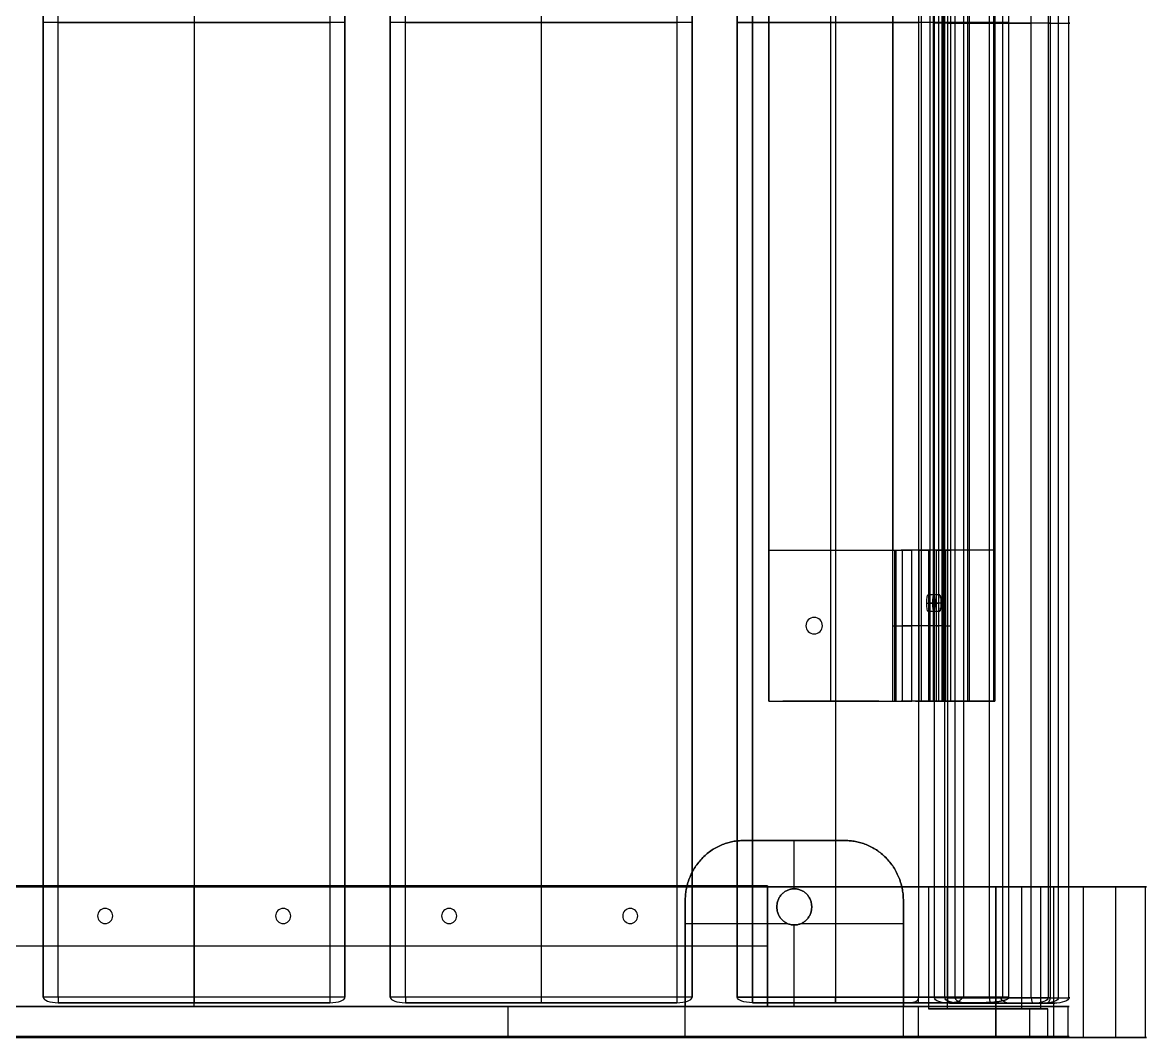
# Model space of a CAD drawing. Header units: millimetres. Extents: x -2814 to 2001, y -6772 to 1959.
# Drawn here: x -2500.1 to -2127.6, y -6771.9 to -6435.4 of the extents above; entities that cross this region are included whole.
import ezdxf

# ---------------------------------------------------------------- set-up
doc = ezdxf.new("R2010")
doc.units = ezdxf.units.MM
doc.header["$MEASUREMENT"] = 0
doc.layers.add('Domyślny', color=7, linetype='Continuous', true_color=0x000000)
doc.layers.add('Warstwa 01', color=7, linetype='Continuous', true_color=0xffffff)

# ---------------------------------------------------------------- blocks, each defined once
blk = doc.blocks.new('deska 2 siedziska awki Soft 02.412 SC')
at = {"layer": 'Domyślny'}
for p, q in [((5, 0), (1795, 0)), ((900, 0, 14), (900, 0, -14)), ((0, -73.03), (0, -5)), ((900, -5, -19), (900, -60, -19)), ((900, -60, 19), (900, -5, 19)), ((1800, -73.03), (1800, -5)), ((5, -32.5, -19), (1795, -32.5, -19)), ((5, -32.5, 19), (1795, -32.5, 19)), ((0, -43.46, 14), (0, -43.46, -14)), ((1800, -43.46, 14), (1800, -43.46, -14)), ((0, -58.03, 14), (0, -81.92, -8.3)), ((1800, -58.03, 14), (1800, -81.92, -8.3)), ((5, -60, -19), (1795, -60, -19)), ((5, -60, 19), (5, -90, -9)), ((900, -90, -9), (900, -60, 19)), ((5, -75, 5), (1795, -75, 5))]:
    blk.add_line(p, q, dxfattribs=at)
for centre, start, end in [((5, -5, -14), 90, 180), ((5, -5, 14), 90, 180), ((5, -5), 90, 180), ((1795, -5, 14), 360, 90), ((1795, -5), 0, 90), ((1795, -5, -14), 360, 90)]:
    blk.add_arc(centre, 5, start, end, dxfattribs=at)
at = {"layer": 'Domyślny', "extrusion": (1, 3.90799e-15, 5.32907e-15)}
blk.add_arc((-5, 14, 5), 5, 0, 90, dxfattribs=at)
at = {"layer": 'Domyślny', "extrusion": (1, 0, 0)}
for centre, radius, start, end in [((-5, -14, 900), 5, 270, 0), ((-5, 14, 900), 5, 0, 90), ((-5, 14, 1795), 5, 0, 90), ((-5, -14, 1795), 5, 270, 0), ((-60, 31, 900), 50, 233.1301, 270), ((-60, 31, 1795), 50, 233.1301, 270)]:
    blk.add_arc(centre, radius, start, end, dxfattribs=at)
at = {"layer": 'Domyślny', "extrusion": (1, 9.59233e-15, -5.32907e-15)}
blk.add_arc((-5, -14, 5), 5, 270, 0, dxfattribs=at)
at = {"layer": 'Domyślny', "extrusion": (0, 1, 0)}
for centre, start, end in [((-5, -14, -5), 270, 360), ((-5, -14, -32.5), 270, 0), ((-5, 14, -32.5), 0, 90), ((-1795, -14, -32.5), 180, 270), ((-1795, 14, -32.5), 90, 180)]:
    blk.add_arc(centre, 5, start, end, dxfattribs=at)
at = {"layer": 'Domyślny', "extrusion": (-3.55271e-16, 1, 3.80829e-30)}
blk.add_arc((-5, 14, -5), 5, 0, 90, dxfattribs=at)
at = {"layer": 'Domyślny', "extrusion": (-7.10543e-16, 1, -3.23433e-29)}
blk.add_arc((-1795, -14, -5), 5, 180, 270, dxfattribs=at)
at = {"layer": 'Domyślny', "extrusion": (-5.32907e-16, 1, -1.77636e-16)}
blk.add_arc((-1795, 14, -5), 5, 90, 180, dxfattribs=at)
at = {"layer": 'Domyślny', "extrusion": (1, -3.01703e-15, -1.45143e-14)}
blk.add_arc((-60, 31), 45, 240.847, 270, dxfattribs=at)
at = {"layer": 'Domyślny', "extrusion": (-2.84217e-15, 1, -2.84217e-15)}
blk.add_arc((-5, -14, -60), 5, 270, 0, dxfattribs=at)
at = {"layer": 'Domyślny', "extrusion": (1, 6.91713e-15, 1.03597e-14)}
blk.add_arc((-60, 31, 5), 50, 233.1301, 270, dxfattribs=at)
at = {"layer": 'Domyślny', "extrusion": (-2.84217e-15, 1, 1.42109e-15)}
blk.add_arc((-1795, -14, -60), 5, 180, 270, dxfattribs=at)
at = {"layer": 'Domyślny', "extrusion": (1, 1.15438e-13, 4.04033e-13)}
blk.add_arc((-60, 31, 1800), 45, 240.847, 270, dxfattribs=at)
at = {"layer": 'Domyślny', "extrusion": (0, 0.731055, 0.682318)}
for centre, start, end in [((-5, 49.83, -50.7), 0, 90), ((-1795, 49.83, -50.7), 90, 180)]:
    blk.add_arc(centre, 5, start, end, dxfattribs=at)
at = {"layer": 'Domyślny'}
for points in [[(5, 0, 14), (5, 0), (5, 0, -14)], [(1795, 0, 14), (900, 0, 14), (5, 0, 14)], [(5, 0, -14), (900, 0, -14), (1795, 0, -14)], [(1795, 0, -14), (1795, 0), (1795, 0, 14)], [(0, -60, -14), (0, -32.5, -14), (0, -5, -14)], [(0, -5, 14), (0, -31.51, 14), (0, -58.03, 14)], [(0, -5, -14), (0, -5), (0, -5, 14)], [(1795, -5, -19), (900, -5, -19), (5, -5, -19)], [(5, -5, -19), (5, -32.5, -19), (5, -60, -19)], [(5, -5, 19), (900, -5, 19), (1795, -5, 19)], [(5, -60, 19), (5, -32.5, 19), (5, -5, 19)], [(1795, -60, -19), (1795, -32.5, -19), (1795, -5, -19)], [(1795, -5, 19), (1795, -32.5, 19), (1795, -60, 19)], [(1800, -5, -14), (1800, -5), (1800, -5, 14)], [(1800, -5, 14), (1800, -31.51, 14), (1800, -58.03, 14)], [(1800, -60, -14), (1800, -32.5, -14), (1800, -5, -14)], [(5, -60, 19), (900, -60, 19), (1795, -60, 19)], [(5, -90, -9), (5, -75, 5), (5, -60, 19)], [(1795, -60, 19), (1795, -75, 5), (1795, -90, -9)], [(1795, -90, -9), (900, -90, -9), (5, -90, -9)]]:
    blk.add_open_spline(points, degree=2, dxfattribs=at)
for points, knots in [([(5, -60, 19), (4.73, -60, 19), (4.46, -59.99, 18.98), (4.07, -59.97, 18.92), (3.95, -59.96, 18.89), (3.71, -59.93, 18.83), (3.59, -59.92, 18.8), (3.26, -59.88, 18.69), (3.05, -59.85, 18.61), (2.68, -59.78, 18.43), (2.51, -59.74, 18.34), (2.19, -59.66, 18.14), (2.04, -59.62, 18.03), (1.77, -59.54, 17.82), (1.65, -59.49, 17.71), (1.41, -59.4, 17.49), (1.31, -59.36, 17.37), (1.11, -59.27, 17.15), (1.02, -59.22, 17.03), (0.77, -59.08, 16.68), (0.63, -58.99, 16.44), (0.39, -58.8, 15.96), (0.3, -58.71, 15.72), (0.15, -58.51, 15.23), (0.09, -58.42, 14.98), (0.02, -58.22, 14.49), (0, -58.13, 14.25), (0, -58.03, 14)], [-3.141593, -3.141593, -3.141593, -3.141593, -3.043631, -3.043631, -2.99465, -2.99465, -2.945669, -2.945669, -2.847502, -2.847502, -2.749335, -2.749335, -2.651095, -2.651095, -2.552855, -2.552855, -2.454641, -2.454641, -2.356427, -2.356427, -2.160019, -2.160019, -1.963614, -1.963614, -1.7672, -1.7672, -1.570796, -1.570796, -1.570796, -1.570796]), ([(1795, -60, 19), (1795.27, -60, 19), (1795.54, -59.99, 18.98), (1795.93, -59.97, 18.92), (1796.05, -59.96, 18.89), (1796.29, -59.93, 18.83), (1796.41, -59.92, 18.8), (1796.74, -59.88, 18.69), (1796.95, -59.85, 18.61), (1797.32, -59.78, 18.43), (1797.49, -59.74, 18.34), (1797.81, -59.66, 18.14), (1797.96, -59.62, 18.03), (1798.23, -59.54, 17.82), (1798.35, -59.49, 17.71), (1798.59, -59.4, 17.49), (1798.69, -59.36, 17.37), (1798.89, -59.27, 17.15), (1798.98, -59.22, 17.03), (1799.23, -59.08, 16.68), (1799.37, -58.99, 16.44), (1799.61, -58.8, 15.96), (1799.7, -58.71, 15.72), (1799.85, -58.51, 15.23), (1799.91, -58.42, 14.98), (1799.98, -58.22, 14.49), (1800, -58.13, 14.25), (1800, -58.03, 14)], [0, 0, 0, 0, 0.097962, 0.097962, 0.146943, 0.146943, 0.195923, 0.195923, 0.294091, 0.294091, 0.392258, 0.392258, 0.490498, 0.490498, 0.588738, 0.588738, 0.686952, 0.686952, 0.785166, 0.785166, 0.981574, 0.981574, 1.177978, 1.177978, 1.374393, 1.374393, 1.570796, 1.570796, 1.570796, 1.570796]), ([(0, -81.92, -8.3), (0, -82.26, -8.34), (0.01, -82.6, -8.38), (0.06, -83.28, -8.46), (0.1, -83.62, -8.49), (0.21, -84.31, -8.56), (0.27, -84.65, -8.6), (0.44, -85.35, -8.66), (0.54, -85.69, -8.7), (0.73, -86.21, -8.74), (0.8, -86.39, -8.75), (0.95, -86.73, -8.78), (1.03, -86.91, -8.8), (1.2, -87.26, -8.82), (1.3, -87.43, -8.84), (1.51, -87.78, -8.86), (1.63, -87.95, -8.87), (1.82, -88.21, -8.89), (1.89, -88.3, -8.9), (2.03, -88.47, -8.91), (2.11, -88.56, -8.91), (2.27, -88.73, -8.93), (2.35, -88.82, -8.93), (2.54, -88.99, -8.94), (2.64, -89.07, -8.95), (2.85, -89.24, -8.96), (2.96, -89.33, -8.96), (3.16, -89.45, -8.97), (3.22, -89.49, -8.97), (3.37, -89.57, -8.98), (3.44, -89.61, -8.98), (3.61, -89.69, -8.98), (3.7, -89.73, -8.99), (3.89, -89.81, -8.99), (3.99, -89.84, -8.99), (4.17, -89.89, -8.99), (4.23, -89.91, -9), (4.36, -89.94, -9), (4.43, -89.95, -9), (4.58, -89.97, -9), (4.66, -89.98, -9), (4.83, -90, -9), (4.91, -90, -9), (5, -90, -9)], [-0.00001449, -0.00001449, -0.00001449, -0.00001449, 0.00128883, 0.00128883, 0.00259215, 0.00259215, 0.00389548, 0.00389548, 0.00519879, 0.00519879, 0.00585046, 0.00585046, 0.00650212, 0.00650212, 0.00715381, 0.00715381, 0.0078055, 0.0078055, 0.00813133, 0.00813133, 0.00845715, 0.00845715, 0.00878298, 0.00878298, 0.00910881, 0.00910881, 0.00943446, 0.00943446, 0.00959729, 0.00959729, 0.00976011, 0.00976011, 0.00992294, 0.00992294, 0.01008576, 0.01008576, 0.01016717, 0.01016717, 0.01024859, 0.01024859, 0.01033, 0.01033, 0.01041141, 0.01041141, 0.01041141, 0.01041141]), ([(1795, -90, -9), (1795.09, -90, -9), (1795.17, -90, -9), (1795.34, -89.98, -9), (1795.42, -89.97, -9), (1795.57, -89.95, -9), (1795.64, -89.94, -9), (1795.77, -89.91, -9), (1795.83, -89.89, -8.99), (1796.01, -89.84, -8.99), (1796.11, -89.81, -8.99), (1796.3, -89.73, -8.99), (1796.39, -89.69, -8.98), (1796.56, -89.61, -8.98), (1796.63, -89.57, -8.98), (1796.78, -89.49, -8.97), (1796.84, -89.45, -8.97), (1797.04, -89.33, -8.96), (1797.15, -89.24, -8.96), (1797.36, -89.07, -8.95), (1797.46, -88.99, -8.94), (1797.65, -88.82, -8.93), (1797.73, -88.73, -8.93), (1797.89, -88.56, -8.91), (1797.97, -88.47, -8.91), (1798.11, -88.3, -8.9), (1798.18, -88.21, -8.89), (1798.37, -87.95, -8.87), (1798.49, -87.78, -8.86), (1798.7, -87.43, -8.84), (1798.8, -87.26, -8.82), (1798.97, -86.91, -8.8), (1799.05, -86.73, -8.78), (1799.2, -86.39, -8.75), (1799.27, -86.21, -8.74), (1799.46, -85.69, -8.7), (1799.56, -85.35, -8.66), (1799.73, -84.65, -8.6), (1799.79, -84.31, -8.56), (1799.9, -83.62, -8.49), (1799.94, -83.28, -8.46), (1799.99, -82.6, -8.38), (1800, -82.26, -8.34), (1800, -81.92, -8.3)], [0, 0, 0, 0, 0.00008149, 0.00008149, 0.00016298, 0.00016298, 0.00024446, 0.00024446, 0.00032595, 0.00032595, 0.00048893, 0.00048893, 0.0006519, 0.0006519, 0.00081488, 0.00081488, 0.00097785, 0.00097785, 0.0013038, 0.0013038, 0.00162994, 0.00162994, 0.00195607, 0.00195607, 0.0022822, 0.0022822, 0.00260833, 0.00260833, 0.00326062, 0.00326062, 0.00391291, 0.00391291, 0.00456518, 0.00456518, 0.00521746, 0.00521746, 0.00652198, 0.00652198, 0.00782651, 0.00782651, 0.00913105, 0.00913105, 0.01043558, 0.01043558, 0.01043558, 0.01043558])]:
    blk.add_open_spline(points, degree=3, knots=knots, dxfattribs=at)
blk = doc.blocks.new('ZD 06 SC_Bez rowka')
at = {"layer": 'Domyślny'}
for p, q in [((-45, 19), (45, 19)), ((0, 19, -895), (0, 19, 895)), ((-50, -19), (-50, 14)), ((0, -19, 900), (0, 14, 900)), ((0, -19, -900), (0, 14, -900)), ((50, -19), (50, 14)), ((-50, -2.5, 895), (-50, -2.5, -895)), ((-45, -2.5, 900), (45, -2.5, 900)), ((-45, -2.5, -900), (45, -2.5, -900)), ((50, -2.5, -895), (50, -2.5, 895)), ((50, -19), (-50, -19)), ((0, -19, -900), (0, -19, 900))]:
    blk.add_line(p, q, dxfattribs=at)
for centre, start, end in [((-45, 14, -895), 90, 180), ((-45, 14, 895), 90, 180), ((-45, 14, -895), 90, 180), ((-45, 14), 90, 180), ((45, 14, -895), 360, 90), ((45, 14, 895), 360, 90), ((45, 14, -895), 0, 90), ((45, 14), 0, 90)]:
    blk.add_arc(centre, 5, start, end, dxfattribs=at)
at = {"layer": 'Domyślny', "extrusion": (1, 1.84741e-14, 9.09495e-14)}
blk.add_arc((14, -895, -45), 5, 270, 0, dxfattribs=at)
at = {"layer": 'Domyślny', "extrusion": (1, -7.10543e-15, -1.56319e-14)}
blk.add_arc((14, 895, -45), 5, 0, 90, dxfattribs=at)
at = {"layer": 'Domyślny', "extrusion": (1, 0, 0)}
for centre, start, end in [((14, -895), 270, 0), ((14, 895), 0, 90)]:
    blk.add_arc(centre, 5, start, end, dxfattribs=at)
at = {"layer": 'Domyślny', "extrusion": (1, -7.10543e-15, 1.08002e-13)}
blk.add_arc((14, -895, 45), 5, 270, 0, dxfattribs=at)
at = {"layer": 'Domyślny', "extrusion": (1, 3.55271e-14, 1.13687e-14)}
blk.add_arc((14, 895, 45), 5, 0, 90, dxfattribs=at)
at = {"layer": 'Domyślny', "extrusion": (-1.42109e-15, 1, -2.84217e-15)}
blk.add_arc((45, -895, 14), 5, 270, 360, dxfattribs=at)
at = {"layer": 'Domyślny', "extrusion": (-8.52651e-15, 1, 1.20792e-14)}
blk.add_arc((45, 895, 14), 5, 0, 90, dxfattribs=at)
at = {"layer": 'Domyślny', "extrusion": (-4.0492e-29, 1, -1.42109e-15)}
blk.add_arc((-45, -895, 14), 5, 180, 270, dxfattribs=at)
at = {"layer": 'Domyślny', "extrusion": (5.68434e-15, 1, -1.29656e-28)}
blk.add_arc((-45, 895, 14), 5, 90, 180, dxfattribs=at)
at = {"layer": 'Domyślny', "extrusion": (0, 1, 0)}
for centre, start, end in [((45, -895, -2.5), 270, 0), ((45, 895, -2.5), 0, 90), ((-45, -895, -2.5), 180, 270), ((-45, 895, -2.5), 90, 180)]:
    blk.add_arc(centre, 5, start, end, dxfattribs=at)
at = {"layer": 'Domyślny', "extrusion": (-1.06581e-14, 1, -1.49214e-14)}
blk.add_arc((45, -895, -19), 5, 270, 0, dxfattribs=at)
at = {"layer": 'Domyślny', "extrusion": (6.39488e-15, 1, -7.10543e-16)}
blk.add_arc((45, 895, -19), 5, 0, 90, dxfattribs=at)
at = {"layer": 'Domyślny', "extrusion": (5.68434e-15, 1, -1.42109e-14)}
blk.add_arc((-45, -895, -19), 5, 180, 270, dxfattribs=at)
at = {"layer": 'Domyślny', "extrusion": (-2.77112e-14, 1, -1.42109e-14)}
blk.add_arc((-45, 895, -19), 5, 90, 180, dxfattribs=at)
at = {"layer": 'Domyślny'}
for points in [[(-45, 19, -895), (0, 19, -895), (45, 19, -895)], [(-45, 19, 895), (-45, 19), (-45, 19, -895)], [(45, 19, 895), (0, 19, 895), (-45, 19, 895)], [(45, 19, -895), (45, 19), (45, 19, 895)], [(-50, 14, 895), (-50, -2.5, 895), (-50, -19, 895)], [(-50, 14, -895), (-50, 14), (-50, 14, 895)], [(-50, -19, -895), (-50, -2.5, -895), (-50, 14, -895)], [(45, 14, 900), (0, 14, 900), (-45, 14, 900)], [(-45, 14, 900), (-45, -2.5, 900), (-45, -19, 900)], [(45, 14, -900), (0, 14, -900), (-45, 14, -900)], [(-45, 14, -900), (-45, -2.5, -900), (-45, -19, -900)], [(45, -19, 900), (45, -2.5, 900), (45, 14, 900)], [(45, -19, -900), (45, -2.5, -900), (45, 14, -900)], [(50, 14, 895), (50, 14), (50, 14, -895)], [(50, -19, 895), (50, -2.5, 895), (50, 14, 895)], [(50, 14, -895), (50, -2.5, -895), (50, -19, -895)], [(-50, -19, 895), (-50, -19), (-50, -19, -895)], [(-45, -19, 900), (0, -19, 900), (45, -19, 900)], [(45, -19, -900), (0, -19, -900), (-45, -19, -900)], [(50, -19, 895), (50, -19), (50, -19, -895)]]:
    blk.add_open_spline(points, degree=2, dxfattribs=at)
blk = doc.blocks.new('blacha wspornika desek awki Soft 02.412 SC_skrajny')
at = {"layer": 'Domyślny'}
for p, q in [((0, 0, -190), (0, 4, -190)), ((0, 4, -190), (40, 4, -190)), ((20, 0), (20, 4)), ((20, 4), (20, 4, -380)), ((20, 4, -380), (20, 0, -380)), ((27.5, 0, -160.5), (27.5, 4, -160.5)), ((27.5, 0, -105.5), (27.5, 4, -105.5)), ((27.5, 0, -45.5), (27.5, 4, -45.5)), ((27.5, 0, -334.5), (27.5, 4, -334.5)), ((27.5, 0, -274.5), (27.5, 4, -274.5)), ((27.5, 0, -219.5), (27.5, 4, -219.5)), ((30, 4, -217), (30, 0, -217)), ((30, 0, -222), (30, 4, -222)), ((30, 4, -272), (30, 0, -272)), ((30, 0, -277), (30, 4, -277)), ((30, 4, -332), (30, 0, -332)), ((30, 0, -337), (30, 4, -337)), ((30, 4, -163), (30, 0, -163)), ((30, 0, -158), (30, 4, -158)), ((30, 4, -108), (30, 0, -108)), ((30, 0, -103), (30, 4, -103)), ((30, 4, -48), (30, 0, -48)), ((30, 0, -43), (30, 4, -43)), ((32.5, 0, -219.5), (32.5, 4, -219.5)), ((32.5, 0, -274.5), (32.5, 4, -274.5)), ((32.5, 0, -334.5), (32.5, 4, -334.5)), ((32.5, 0, -45.5), (32.5, 4, -45.5)), ((32.5, 0, -105.5), (32.5, 4, -105.5)), ((32.5, 0, -160.5), (32.5, 4, -160.5)), ((40, 0, -190), (40, 4, -190)), ((0, 2), (0, 2, -380)), ((40, 2), (0, 2)), ((40, 2, -380), (0, 2, -380)), ((0, 0, -190), (40, 0, -190)), ((20, 0), (20, 0, -380)), ((40, 2, -380), (40, 2))]:
    blk.add_line(p, q, dxfattribs=at)
at = {"layer": 'Domyślny', "extrusion": (1.77636e-16, 1, 0)}
for centre in [(-30, -160.5, 4), (-30, -105.5, 4), (-30, -45.5, 4), (-30, -334.5, 4), (-30, -274.5, 4), (-30, -219.5, 4)]:
    blk.add_arc(centre, 2.5, 270, 90, dxfattribs=at)
at = {"layer": 'Domyślny', "extrusion": (-1.77636e-16, 1, 0)}
for centre in [(-30, -219.5, 4), (-30, -274.5, 4), (-30, -334.5, 4), (-30, -45.5, 4), (-30, -105.5, 4), (-30, -160.5, 4)]:
    blk.add_arc(centre, 2.5, 90, 270, dxfattribs=at)
at = {"layer": 'Domyślny', "extrusion": (0, 1, 0)}
for centre, start, end in [((-30, -160.5, 2), 270, 90), ((-30, -105.5, 2), 270, 90), ((-30, -45.5, 2), 270, 90), ((-30, -334.5, 2), 270, 90), ((-30, -274.5, 2), 270, 90), ((-30, -219.5, 2), 270, 90), ((-30, -219.5, 2), 90, 270), ((-30, -274.5, 2), 90, 270), ((-30, -334.5, 2), 90, 270), ((-30, -45.5, 2), 90, 270), ((-30, -105.5, 2), 90, 270), ((-30, -160.5, 2), 90, 270)]:
    blk.add_arc(centre, 2.5, start, end, dxfattribs=at)
at = {"layer": 'Domyślny', "extrusion": (-1.11022e-17, 1, 1.2326e-33)}
for centre in [(-30, -160.5), (-30, -334.5), (-30, -274.5), (-30, -219.5)]:
    blk.add_arc(centre, 2.5, 270, 90, dxfattribs=at)
at = {"layer": 'Domyślny', "extrusion": (-1.11022e-17, 1, 1.35585e-32)}
blk.add_arc((-30, -105.5), 2.5, 270, 90, dxfattribs=at)
at = {"layer": 'Domyślny', "extrusion": (-1.11022e-17, 1, 2.46519e-33)}
blk.add_arc((-30, -45.5), 2.5, 270, 90, dxfattribs=at)
at = {"layer": 'Domyślny', "extrusion": (1.11022e-17, 1, -1.2326e-33)}
for centre in [(-30, -219.5), (-30, -274.5), (-30, -334.5), (-30, -160.5)]:
    blk.add_arc(centre, 2.5, 90, 270, dxfattribs=at)
at = {"layer": 'Domyślny', "extrusion": (1.11022e-17, 1, -2.46519e-33)}
blk.add_arc((-30, -45.5), 2.5, 90, 270, dxfattribs=at)
at = {"layer": 'Domyślny', "extrusion": (1.11022e-17, 1, 6.16298e-33)}
blk.add_arc((-30, -105.5), 2.5, 90, 270, dxfattribs=at)
at = {"layer": 'Domyślny'}
for points in [[(0, 4), (0, 2), (0, 0)], [(0, 4, -380), (0, 4, -190), (0, 4)], [(0, 0, -380), (0, 2, -380), (0, 4, -380)], [(0, 4), (20, 4), (40, 4)], [(0, 4, -380), (20, 4, -380), (40, 4, -380)], [(40, 4), (40, 2), (40, 0)], [(40, 4, -380), (40, 2, -380), (40, 0, -380)], [(40, 4), (40, 4, -190), (40, 4, -380)], [(0, 0), (0, 0, -190), (0, 0, -380)], [(40, 0), (20, 0), (0, 0)], [(0, 0, -380), (20, 0, -380), (40, 0, -380)], [(40, 0, -380), (40, 0, -190), (40, 0)]]:
    blk.add_open_spline(points, degree=2, dxfattribs=at)

msp = doc.modelspace()

# ---------------------------------------------------------------- linework, layer by layer
at = {"layer": 'Domyślny'}
for p, q in [((-2252.76, -6610.37, 232.14), (-2252.76, -6160.37, 232.14)), ((-2232.22, -6610.37, 234.14), (-2232.22, -6160.37, 234.14)), ((-2232.22, -6610.37, 230.14), (-2232.22, -6160.37, 230.14)), ((-2199.36, -6610.37, 188.75), (-2199.36, -6160.37, 188.75)), ((-2195.39, -6610.37, 188.25), (-2195.39, -6160.37, 188.25)), ((-2186.81, -6610.37, 156.25), (-2186.81, -6160.37, 156.25)), ((-2186.32, -6610.37, 160.22), (-2186.32, -6160.37, 160.22)), ((-2178.13, -6160.37, 157.18), (-2178.13, -6610.37, 157.18)), ((-2211.68, -6410.37, 232.14), (-2211.68, -6610.37, 232.14)), ((-2194.54, -6410.37, 210.99), (-2194.54, -6610.37, 210.99)), ((-2252.76, -6660.37, 232.14), (-2252.76, -6610.37, 232.14)), ((-2232.22, -6660.37, 234.14), (-2232.22, -6610.37, 234.14)), ((-2232.22, -6660.37, 230.14), (-2232.22, -6610.37, 230.14)), ((-2211.68, -6610.37, 231.81), (-2205.39, -6610.37, 231.02)), ((-2211.18, -6610.37, 230.11), (-2211.18, -6660.37, 230.11)), ((-2210.68, -6610.37, 234.07), (-2210.68, -6660.37, 234.07)), ((-2208.41, -6610.37, 233.44), (-2208.96, -6610.37, 229.07)), ((-2195.76, -6610.37, 215.42), (-2206.94, -6610.37, 229.82)), ((-2202.93, -6660.37, 221.39), (-2202.93, -6610.37, 221.39)), ((-2202.93, -6610.37, 221.39), (-2199.77, -6610.37, 223.84)), ((-2199.77, -6660.37, 223.84), (-2199.77, -6610.37, 223.84)), ((-2199.36, -6660.37, 188.75), (-2199.36, -6610.37, 188.75)), ((-2197.34, -6610.37, 214.19), (-2192.72, -6610.37, 213.61)), ((-2195.39, -6660.37, 188.25), (-2195.39, -6610.37, 188.25)), ((-2194.45, -6610.37, 216.44), (-2195.12, -6610.37, 211.06)), ((-2186.81, -6660.37, 156.25), (-2186.81, -6610.37, 156.25)), ((-2186.32, -6660.37, 160.22), (-2186.32, -6610.37, 160.22)), ((-2178.13, -6610.37, 157.18), (-2178.13, -6660.37, 157.18)), ((-2196.1, -6625.12, 182.62), (-2200.07, -6625.12, 183.12)), ((-2200.41, -6627.87, 180.39), (-2196.44, -6627.87, 179.89)), ((-2195.75, -6627.87, 185.35), (-2199.72, -6627.87, 185.85)), ((-2237.76, -6632.62, 230.14), (-2237.76, -6632.62, 234.14)), ((-2196.1, -6630.62, 182.62), (-2200.07, -6630.62, 183.12)), ((-2240.51, -6635.37, 234.14), (-2240.51, -6635.37, 230.14)), ((-2235.01, -6635.37, 230.14), (-2235.01, -6635.37, 234.14)), ((-2235.01, -6635.37, 230.14), (-2235.01, -6635.37, 234.14)), ((-2235.01, -6635.37, 230.14), (-2235.01, -6635.37, 234.14)), ((-2197.34, -6635.37, 214.19), (-2208.52, -6635.37, 228.59)), ((-2194.18, -6635.37, 216.65), (-2205.36, -6635.37, 231.04)), ((-2237.76, -6638.12, 230.14), (-2237.76, -6638.12, 234.14)), ((-2216.32, -6660.37, 230.14), (-2248.11, -6660.37, 234.14)), ((-2231.97, -6660.37, 234.14), (-2232.47, -6660.37, 230.14)), ((-2211.68, -6660.37, 231.81), (-2205.39, -6660.37, 231.02)), ((-2208.41, -6660.37, 233.44), (-2208.96, -6660.37, 229.07)), ((-2204.15, -6660.37, 222.97), (-2198.54, -6660.37, 222.26)), ((-2200.99, -6660.37, 225.42), (-2201.7, -6660.37, 219.81)), ((-2194.75, -6660.37, 161.28), (-2201.62, -6660.37, 162.15)), ((-2194.54, -6660.37, 210.99), (-2200.2, -6660.37, 166)), ((-2199.36, -6660.37, 188.75), (-2195.39, -6660.37, 188.25)), ((-2198.22, -6660.37, 165.75), (-2199.08, -6660.37, 158.88)), ((-2197.34, -6660.37, 214.19), (-2192.72, -6660.37, 213.61)), ((-2194.45, -6660.37, 216.44), (-2195.12, -6660.37, 211.06)), ((-2195, -6660.37, 159.3), (-2178.13, -6660.37, 157.18)), ((-2186.32, -6660.37, 160.22), (-2186.81, -6660.37, 156.25))]:
    msp.add_line(p, q, dxfattribs=at)
at = {"layer": 'Domyślny', "extrusion": (2.97692e-16, 1, 0)}
msp.add_arc((2211.68, 226.14, -6610.37), 8, 90, 142.1709, dxfattribs=at)
at = {"layer": 'Domyślny', "extrusion": (-2.71532e-13, 1, -5.77143e-13)}
msp.add_arc((2211.68, 226.14, -6610.37), 4, 90, 142.1709, dxfattribs=at)
at = {"layer": 'Domyślny', "extrusion": (1.80324e-11, 1, 1.40021e-11)}
msp.add_arc((2194.25, 165.25, -6610.37), 8, 277.1709, 7.1709, dxfattribs=at)
at = {"layer": 'Domyślny', "extrusion": (3.63047e-11, 1, 2.80886e-11)}
msp.add_arc((2194.25, 165.25, -6610.37), 4, 277.1709, 7.1709, dxfattribs=at)
at = {"layer": 'Domyślny', "extrusion": (5.80051e-13, 1, 1.79819e-13)}
msp.add_arc((2200.5, 211.74, -6610.37), 4, 142.1709, 187.1709, dxfattribs=at)
at = {"layer": 'Domyślny', "extrusion": (5.52156e-13, 1, 1.2306e-13)}
msp.add_arc((2200.5, 211.74, -6610.37), 8, 142.1709, 187.1709, dxfattribs=at)
at = {"layer": 'Domyślny', "extrusion": (0.992178, -1.23348e-15, -0.124829)}
msp.add_arc((-6627.87, -92.95, -2205.72), 2.75, 270, 90, dxfattribs=at)
at = {"layer": 'Domyślny', "extrusion": (0.992178, 0, -0.124829)}
for start, end in [(270, 90), (90, 270)]:
    msp.add_arc((-6627.87, -92.95, -2203.72), 2.75, start, end, dxfattribs=at)
at = {"layer": 'Domyślny', "extrusion": (0.992178, 5.8411e-17, -0.124829)}
for start, end in [(270, 90), (90, 270)]:
    msp.add_arc((-6627.87, -92.95, -2201.72), 2.75, start, end, dxfattribs=at)
at = {"layer": 'Domyślny', "extrusion": (0.992178, 1.35031e-15, -0.124829)}
msp.add_arc((-6627.87, -92.95, -2205.72), 2.75, 90, 270, dxfattribs=at)
at = {"layer": 'Domyślny'}
for centre, start, end in [((-2237.76, -6635.37, 230.14), 0, 180), ((-2237.76, -6635.37, 234.14), 0, 180), ((-2237.76, -6635.37, 232.14), 0, 180), ((-2237.76, -6635.37, 230.14), 180, 0), ((-2237.76, -6635.37, 234.14), 180, 0), ((-2237.76, -6635.37, 232.14), 180, 0)]:
    msp.add_arc(centre, 2.75, start, end, dxfattribs=at)
at = {"layer": 'Domyślny', "extrusion": (0, 1, 0)}
for centre, radius, start, end in [((2211.68, 226.14, -6635.37), 8, 90, 142.1709), ((2211.68, 226.14, -6635.37), 4, 90, 142.1709), ((2200.5, 211.74, -6635.37), 4, 142.1709, 187.1709), ((2200.5, 211.74, -6635.37), 8, 142.1709, 187.1709)]:
    msp.add_arc(centre, radius, start, end, dxfattribs=at)
at = {"layer": 'Domyślny', "extrusion": (-1.34813e-18, 1, 9.57903e-33)}
msp.add_arc((2211.68, 226.14, -6660.37), 8, 90, 142.1709, dxfattribs=at)
at = {"layer": 'Domyślny', "extrusion": (-1.16015e-18, 1, 1.49409e-18)}
msp.add_arc((2211.68, 226.14, -6660.37), 4, 90, 142.1709, dxfattribs=at)
at = {"layer": 'Domyślny', "extrusion": (4.35841e-113, 1, 3.46418e-112)}
msp.add_arc((2194.25, 165.25, -6660.37), 8, 277.1709, 7.1709, dxfattribs=at)
at = {"layer": 'Domyślny', "extrusion": (-1.89146e-126, 1, 2.37971e-127)}
msp.add_arc((2194.25, 165.25, -6660.37), 4, 277.1709, 7.1709, dxfattribs=at)
at = {"layer": 'Domyślny', "extrusion": (4.00909e-33, 1, -5.16307e-33)}
msp.add_arc((2200.5, 211.74, -6660.37), 4, 142.1709, 187.1709, dxfattribs=at)
at = {"layer": 'Domyślny', "extrusion": (7.21636e-32, 1, -9.29352e-32)}
msp.add_arc((2200.5, 211.74, -6660.37), 8, 142.1709, 187.1709, dxfattribs=at)
at = {"layer": 'Domyślny'}
for points in [[(-2252.76, -6160.37, 234.14), (-2252.76, -6385.37, 234.14), (-2252.76, -6610.37, 234.14)], [(-2252.76, -6160.37, 230.14), (-2252.76, -6385.37, 230.14), (-2252.76, -6610.37, 230.14)], [(-2202.19, -6610.37, 166.25), (-2202.19, -6385.37, 166.25), (-2202.19, -6160.37, 166.25)], [(-2198.22, -6610.37, 165.75), (-2198.22, -6385.37, 165.75), (-2198.22, -6160.37, 165.75)], [(-2195.25, -6610.37, 157.32), (-2195.25, -6385.37, 157.32), (-2195.25, -6160.37, 157.32)], [(-2194.75, -6610.37, 161.28), (-2194.75, -6385.37, 161.28), (-2194.75, -6160.37, 161.28)], [(-2178.38, -6160.37, 155.19), (-2178.38, -6385.37, 155.19), (-2178.38, -6610.37, 155.19)], [(-2177.88, -6160.37, 159.16), (-2177.88, -6385.37, 159.16), (-2177.88, -6610.37, 159.16)], [(-2211.68, -6610.37, 234.14), (-2211.68, -6510.37, 234.14), (-2211.68, -6410.37, 234.14)], [(-2211.68, -6610.37, 230.14), (-2211.68, -6510.37, 230.14), (-2211.68, -6410.37, 230.14)], [(-2196.53, -6410.37, 211.24), (-2196.53, -6510.37, 211.24), (-2196.53, -6610.37, 211.24)], [(-2192.56, -6410.37, 210.74), (-2192.56, -6510.37, 210.74), (-2192.56, -6610.37, 210.74)], [(-2252.76, -6610.37, 230.14), (-2252.76, -6610.37, 232.14), (-2252.76, -6610.37, 234.14)], [(-2252.76, -6610.37, 234.14), (-2252.76, -6635.37, 234.14), (-2252.76, -6660.37, 234.14)], [(-2252.76, -6610.37, 230.14), (-2252.76, -6635.37, 230.14), (-2252.76, -6660.37, 230.14)], [(-2252.76, -6610.37, 234.14), (-2232.22, -6610.37, 234.14), (-2211.68, -6610.37, 234.14)], [(-2252.76, -6610.37, 230.14), (-2232.22, -6610.37, 230.14), (-2211.68, -6610.37, 230.14)], [(-2211.68, -6660.37, 234.14), (-2211.68, -6635.37, 234.14), (-2211.68, -6610.37, 234.14)], [(-2211.68, -6660.37, 230.14), (-2211.68, -6635.37, 230.14), (-2211.68, -6610.37, 230.14)], [(-2211.68, -6610.37, 234.14), (-2211.68, -6610.37, 232.14), (-2211.68, -6610.37, 230.14)], [(-2208.52, -6660.37, 228.59), (-2208.52, -6635.37, 228.59), (-2208.52, -6610.37, 228.59)], [(-2197.34, -6610.37, 214.19), (-2202.93, -6610.37, 221.39), (-2208.52, -6610.37, 228.59)], [(-2208.52, -6610.37, 228.59), (-2206.94, -6610.37, 229.82), (-2205.36, -6610.37, 231.04)], [(-2194.18, -6610.37, 216.65), (-2199.77, -6610.37, 223.84), (-2205.36, -6610.37, 231.04)], [(-2205.36, -6660.37, 231.04), (-2205.36, -6635.37, 231.04), (-2205.36, -6610.37, 231.04)], [(-2202.19, -6660.37, 166.25), (-2202.19, -6635.37, 166.25), (-2202.19, -6610.37, 166.25)], [(-2196.53, -6610.37, 211.24), (-2199.36, -6610.37, 188.75), (-2202.19, -6610.37, 166.25)], [(-2198.22, -6660.37, 165.75), (-2198.22, -6635.37, 165.75), (-2198.22, -6610.37, 165.75)], [(-2192.56, -6610.37, 210.74), (-2195.39, -6610.37, 188.25), (-2198.22, -6610.37, 165.75)], [(-2197.34, -6610.37, 214.19), (-2197.34, -6635.37, 214.19), (-2197.34, -6660.37, 214.19)], [(-2194.18, -6610.37, 216.65), (-2195.76, -6610.37, 215.42), (-2197.34, -6610.37, 214.19)], [(-2196.53, -6610.37, 211.24), (-2196.53, -6635.37, 211.24), (-2196.53, -6660.37, 211.24)], [(-2192.56, -6610.37, 210.74), (-2194.54, -6610.37, 210.99), (-2196.53, -6610.37, 211.24)], [(-2195.25, -6660.37, 157.32), (-2195.25, -6635.37, 157.32), (-2195.25, -6610.37, 157.32)], [(-2178.38, -6610.37, 155.19), (-2186.81, -6610.37, 156.25), (-2195.25, -6610.37, 157.32)], [(-2194.75, -6660.37, 161.28), (-2194.75, -6635.37, 161.28), (-2194.75, -6610.37, 161.28)], [(-2177.88, -6610.37, 159.16), (-2186.32, -6610.37, 160.22), (-2194.75, -6610.37, 161.28)], [(-2194.18, -6610.37, 216.65), (-2194.18, -6635.37, 216.65), (-2194.18, -6660.37, 216.65)], [(-2192.56, -6610.37, 210.74), (-2192.56, -6635.37, 210.74), (-2192.56, -6660.37, 210.74)], [(-2178.38, -6610.37, 155.19), (-2178.13, -6610.37, 157.18), (-2177.88, -6610.37, 159.16)], [(-2178.38, -6610.37, 155.19), (-2178.38, -6635.37, 155.19), (-2178.38, -6660.37, 155.19)], [(-2177.88, -6610.37, 159.16), (-2177.88, -6635.37, 159.16), (-2177.88, -6660.37, 159.16)], [(-2252.76, -6660.37, 234.14), (-2232.22, -6660.37, 234.14), (-2211.68, -6660.37, 234.14)], [(-2252.76, -6660.37, 230.14), (-2232.22, -6660.37, 230.14), (-2211.68, -6660.37, 230.14)], [(-2252.76, -6660.37, 230.14), (-2252.76, -6660.37, 232.14), (-2252.76, -6660.37, 234.14)], [(-2211.68, -6660.37, 230.14), (-2211.68, -6660.37, 232.14), (-2211.68, -6660.37, 234.14)], [(-2197.34, -6660.37, 214.19), (-2202.93, -6660.37, 221.39), (-2208.52, -6660.37, 228.59)], [(-2208.52, -6660.37, 228.59), (-2206.94, -6660.37, 229.82), (-2205.36, -6660.37, 231.04)], [(-2194.18, -6660.37, 216.65), (-2199.77, -6660.37, 223.84), (-2205.36, -6660.37, 231.04)], [(-2196.53, -6660.37, 211.24), (-2199.36, -6660.37, 188.75), (-2202.19, -6660.37, 166.25)], [(-2198.22, -6660.37, 165.75), (-2200.2, -6660.37, 166), (-2202.19, -6660.37, 166.25)], [(-2192.56, -6660.37, 210.74), (-2195.39, -6660.37, 188.25), (-2198.22, -6660.37, 165.75)], [(-2194.18, -6660.37, 216.65), (-2195.76, -6660.37, 215.42), (-2197.34, -6660.37, 214.19)], [(-2192.56, -6660.37, 210.74), (-2194.54, -6660.37, 210.99), (-2196.53, -6660.37, 211.24)], [(-2178.38, -6660.37, 155.19), (-2186.81, -6660.37, 156.25), (-2195.25, -6660.37, 157.32)], [(-2195.25, -6660.37, 157.32), (-2195, -6660.37, 159.3), (-2194.75, -6660.37, 161.28)], [(-2177.88, -6660.37, 159.16), (-2186.32, -6660.37, 160.22), (-2194.75, -6660.37, 161.28)], [(-2178.38, -6660.37, 155.19), (-2178.13, -6660.37, 157.18), (-2177.88, -6660.37, 159.16)]]:
    msp.add_open_spline(points, degree=2, dxfattribs=at)
at = {"layer": 'Warstwa 01'}
for p, q in [((-2261.21, -6706.61, -217.86), (-2261.21, -6706.61, -207.86)), ((-2244.34, -6722.61, -217.86), (-2244.34, -6722.61, -207.86)), ((-2208.19, -6726.61, -217.86), (-2208.19, -6726.61, -207.86)), ((-2244.34, -6734.61, -207.86), (-2244.34, -6734.61, -217.86))]:
    msp.add_line(p, q, dxfattribs=at)
msp.add_lwpolyline([(-2280.49, -6771.61), (-2208.18, -6771.61)], dxfattribs=at)
for points, weights in [([(-2280.49, -6726.61, -217.86), (-2280.49, -6706.61, -217.86), (-2261.21, -6706.61, -217.86)], [1, 0.707106781187, 1]), ([(-2261.21, -6706.61, -207.86), (-2280.49, -6706.61, -207.86), (-2280.49, -6726.61, -207.86)], [1, 0.707106781187, 1]), ([(-2261.21, -6706.61, -212.86), (-2280.49, -6706.61, -212.86), (-2280.49, -6726.61, -212.86)], [1, 0.707106781187, 1]), ([(-2227.47, -6706.61, -217.86), (-2208.19, -6706.61, -217.86), (-2208.19, -6726.61, -217.86)], [1, 0.707106781187, 1]), ([(-2208.19, -6726.61, -207.86), (-2208.19, -6706.61, -207.86), (-2227.47, -6706.61, -207.86)], [1, 0.707106781187, 1]), ([(-2208.19, -6726.61, -212.86), (-2208.19, -6706.61, -212.86), (-2227.47, -6706.61, -212.86)], [1, 0.707106781187, 1]), ([(-2158.49, -6721.93, 272.72), (-2159.97, -6721.93, 260.96), (-2169.1, -6721.93, 253.38)], [0.999999957779, 0.930006134374, 0.999999957779]), ([(-2162.76, -6721.93, 245.89), (-2150.6, -6721.93, 255.99), (-2148.63, -6721.93, 271.67)], [0.999999957779, 0.930006134374, 0.999999957779]), ([(-2169.1, -6762.44, 253.38), (-2167.64, -6762.44, 254.59), (-2166.36, -6762.44, 255.97)], [0.999999957779, 0.988171634241, 0.980341070245]), ([(-2160.3, -6762.44, 248.11), (-2161.49, -6762.44, 246.95), (-2162.76, -6762.44, 245.89)], [0.986096319323, 0.992172871643, 0.999999957779]), ([(-2158.49, -6771.93, 272.72), (-2159.71, -6771.93, 263.07), (-2166.36, -6771.93, 255.97)], [0.999999957779, 0.941834457912, 0.980341070245]), ([(-2160.3, -6771.93, 248.11), (-2150.36, -6771.93, 257.86), (-2148.63, -6771.93, 271.67)], [0.986096316426, 0.937833222375, 0.999999957779])]:
    msp.add_rational_spline(points, weights, degree=2, dxfattribs=at)
for points in [[(-2227.47, -6706.61, -217.86), (-2244.34, -6706.61, -217.86), (-2261.21, -6706.61, -217.86)], [(-2261.21, -6706.61, -207.86), (-2244.34, -6706.61, -207.86), (-2227.47, -6706.61, -207.86)], [(-2227.47, -6706.61, -212.86), (-2244.34, -6706.61, -212.86), (-2261.21, -6706.61, -212.86)], [(-2244.34, -6706.61, -217.86), (-2244.34, -6706.61, -212.86), (-2244.34, -6706.61, -207.86)], [(-2244.34, -6722.61, -207.86), (-2244.34, -6714.61, -207.86), (-2244.34, -6706.61, -207.86)], [(-2244.34, -6722.61, -217.86), (-2244.34, -6714.61, -217.86), (-2244.34, -6706.61, -217.86)], [(-2227.47, -6706.61, -207.86), (-2227.47, -6706.61, -212.86), (-2227.47, -6706.61, -217.86)], [(-2177.63, -6721.93, 491.67), (-2407.26, -6721.93, 491.67), (-2636.89, -6721.93, 491.67)], [(-2169.1, -6721.93, 253.38), (-2184.5, -6721.93, 240.6), (-2199.9, -6721.93, 227.81)], [(-2199.9, -6721.93, 227.81), (-2199.9, -6742.18, 227.81), (-2199.9, -6762.44, 227.81)], [(-2199.9, -6721.93, 227.81), (-2196.77, -6721.93, 224.03), (-2193.64, -6721.93, 220.26)], [(-2193.64, -6721.93, 220.26), (-2193.64, -6742.18, 220.26), (-2193.64, -6762.44, 220.26)], [(-2193.64, -6721.93, 220.26), (-2178.2, -6721.93, 233.07), (-2162.76, -6721.93, 245.89)], [(-2177.63, -6721.93, 491.67), (-2177.63, -6746.93, 491.67), (-2177.63, -6771.93, 491.67)], [(-2177.52, -6721.93, 481.77), (-2177.52, -6746.93, 481.77), (-2177.52, -6771.93, 481.77)], [(-2169.1, -6721.93, 253.38), (-2169.1, -6742.18, 253.38), (-2169.1, -6762.44, 253.38)], [(-2162.76, -6721.93, 245.89), (-2162.76, -6742.18, 245.89), (-2162.76, -6762.44, 245.89)], [(-2158.49, -6721.93, 272.72), (-2158.49, -6746.93, 272.72), (-2158.49, -6771.93, 272.72)], [(-2148.63, -6721.93, 271.67), (-2148.63, -6746.93, 271.67), (-2148.63, -6771.93, 271.67)], [(-2148.63, -6721.93, 271.67), (-2138.32, -6721.93, 353.55), (-2128.02, -6721.93, 435.43)], [(-2137.92, -6721.93, 436.12), (-2137.92, -6746.93, 436.12), (-2137.92, -6771.93, 436.12)], [(-2128.02, -6721.93, 435.43), (-2128.02, -6746.93, 435.43), (-2128.02, -6771.93, 435.43)], [(-2280.49, -6726.61, -217.86), (-2280.49, -6744.11, -217.86), (-2280.49, -6761.61, -217.86)], [(-2280.49, -6726.61, -207.86), (-2280.49, -6726.61, -212.86), (-2280.49, -6726.61, -217.86)], [(-2280.49, -6761.61, -207.86), (-2280.49, -6744.11, -207.86), (-2280.49, -6726.61, -207.86)], [(-2280.49, -6726.61, -212.86), (-2280.49, -6744.11, -212.86), (-2280.49, -6761.61, -212.86)], [(-2208.19, -6761.61, -217.86), (-2208.19, -6744.11, -217.86), (-2208.19, -6726.61, -217.86)], [(-2208.19, -6726.61, -207.86), (-2208.19, -6744.11, -207.86), (-2208.19, -6761.61, -207.86)], [(-2208.19, -6761.61, -212.86), (-2208.19, -6744.11, -212.86), (-2208.19, -6726.61, -212.86)], [(-2250.12, -6728.61, -217.86), (-2250.12, -6728.61, -212.86), (-2250.12, -6728.61, -207.86)], [(-2238.56, -6728.61, -217.86), (-2238.56, -6728.61, -212.86), (-2238.56, -6728.61, -207.86)], [(-2280.49, -6734.11, -207.86), (-2263.57, -6734.11, -207.86), (-2246.65, -6734.11, -207.86)], [(-2280.49, -6734.11, -217.86), (-2263.57, -6734.11, -217.86), (-2246.65, -6734.11, -217.86)], [(-2242.03, -6734.11, -207.86), (-2225.11, -6734.11, -207.86), (-2208.19, -6734.11, -207.86)], [(-2242.03, -6734.11, -217.86), (-2225.11, -6734.11, -217.86), (-2208.19, -6734.11, -217.86)], [(-2244.34, -6761.61, -207.86), (-2244.34, -6748.11, -207.86), (-2244.34, -6734.61, -207.86)], [(-2244.34, -6761.61, -217.86), (-2244.34, -6748.11, -217.86), (-2244.34, -6734.61, -217.86)], [(-2280.49, -6744.11, -217.86), (-2280.49, -6744.11, -212.86), (-2280.49, -6744.11, -207.86)], [(-2208.19, -6744.11, -217.86), (-2208.19, -6744.11, -212.86), (-2208.19, -6744.11, -207.86)], [(-2666.23, -6761.61, 272.14), (-2434.72, -6761.61, 272.14), (-2203.22, -6761.61, 272.14)], [(-2339.17, -6761.61, 152.78), (-2471.28, -6761.61, 129.49), (-2603.38, -6761.61, 106.19)], [(-2339.17, -6771.61, 152.78), (-2339.17, -6766.61, 152.78), (-2339.17, -6761.61, 152.78)], [(-2280.49, -6771.61, -217.86), (-2280.49, -6766.61, -217.86), (-2280.49, -6761.61, -217.86)], [(-2208.18, -6761.61, -217.86), (-2244.34, -6761.61, -217.86), (-2280.49, -6761.61, -217.86)], [(-2280.49, -6771.61, 103.54), (-2280.49, -6766.61, 103.54), (-2280.49, -6761.61, 103.54)], [(-2280.49, -6761.61, -217.86), (-2280.49, -6761.61, -212.86), (-2280.49, -6761.61, -207.86)], [(-2208.19, -6761.61, -207.86), (-2244.34, -6761.61, -207.86), (-2280.49, -6761.61, -207.86)], [(-2208.19, -6761.61, -217.86), (-2244.34, -6761.61, -217.86), (-2280.49, -6761.61, -217.86)], [(-2280.49, -6761.61, -212.86), (-2244.34, -6761.61, -212.86), (-2208.19, -6761.61, -212.86)], [(-2244.34, -6761.61, -217.86), (-2244.34, -6761.61, -212.86), (-2244.34, -6761.61, -207.86)], [(-2208.19, -6761.61, -207.86), (-2208.19, -6761.61, -212.86), (-2208.19, -6761.61, -217.86)], [(-2208.18, -6771.61, -217.86), (-2208.18, -6766.61, -217.86), (-2208.18, -6761.61, -217.86)], [(-2203.22, -6771.61, 272.14), (-2203.22, -6766.61, 272.14), (-2203.22, -6761.61, 272.14)], [(-2199.9, -6762.44, 227.81), (-2184.5, -6762.44, 240.6), (-2169.1, -6762.44, 253.38)], [(-2193.64, -6762.44, 220.26), (-2196.77, -6762.44, 224.03), (-2199.9, -6762.44, 227.81)], [(-2162.76, -6762.44, 245.89), (-2178.2, -6762.44, 233.07), (-2193.64, -6762.44, 220.26)], [(-2166.36, -6762.44, 255.97), (-2166.36, -6767.18, 255.97), (-2166.36, -6771.93, 255.97)], [(-2160.3, -6771.93, 248.11), (-2160.3, -6767.18, 248.11), (-2160.3, -6762.44, 248.11)], [(-2153.61, -6771.61, 215.9), (-2153.61, -6766.61, 215.9), (-2153.61, -6761.61, 215.9)], [(-2666.23, -6771.61, 272.14), (-2434.72, -6771.61, 272.14), (-2203.22, -6771.61, 272.14)], [(-2177.63, -6771.93, 491.67), (-2407.26, -6771.93, 491.67), (-2636.89, -6771.93, 491.67)], [(-2339.17, -6771.61, 152.78), (-2471.28, -6771.61, 129.49), (-2603.38, -6771.61, 106.19)], [(-2208.18, -6771.61, -217.86), (-2244.34, -6771.61, -217.86), (-2280.49, -6771.61, -217.86)], [(-2148.63, -6771.93, 271.67), (-2138.32, -6771.93, 353.55), (-2128.02, -6771.93, 435.43)]]:
    msp.add_open_spline(points, degree=2, dxfattribs=at)
for points, knots in [([(-2635.24, -6721.93, 481.77), (-2522.43, -6721.93, 481.77), (-2409.62, -6721.93, 481.77), (-2293.57, -6721.93, 481.77), (-2177.52, -6721.93, 481.77)], [5009.033173, 5009.033173, 5009.033173, 5234.661756, 5234.661756, 5466.75579, 5466.75579, 5466.75579]), ([(-2137.92, -6721.93, 436.12), (-2137.97, -6721.93, 435.77), (-2138.02, -6721.93, 435.43), (-2148.26, -6721.93, 354.08), (-2158.49, -6721.93, 272.72)], [5535.263252, 5535.263252, 5535.263252, 5535.955593, 5535.955593, 5699.947448, 5699.947448, 5699.947448]), ([(-2280.49, -6761.61, -217.86), (-2280.49, -6761.61, -207.16), (-2280.49, -6761.61, -196.46), (-2280.49, -6761.61, -46.46), (-2280.49, -6761.61, 103.54)], [-1130.269182, -1130.269182, -1130.269182, -1108.865271, -1108.865271, -808.865271, -808.865271, -808.865271]), ([(-2153.61, -6761.61, 215.9), (-2179.55, -6761.61, 9.72), (-2205.49, -6761.61, -196.46), (-2206.84, -6761.61, -207.16), (-2208.18, -6761.61, -217.86)], [-1639.754321, -1639.754321, -1639.754321, -1224.148929, -1224.148929, -1202.576281, -1202.576281, -1202.576281]), ([(-2635.24, -6771.93, 481.77), (-2522.43, -6771.93, 481.77), (-2409.62, -6771.93, 481.77), (-2293.57, -6771.93, 481.77), (-2177.52, -6771.93, 481.77)], [5009.033173, 5009.033173, 5009.033173, 5234.661756, 5234.661756, 5466.75579, 5466.75579, 5466.75579]), ([(-2280.49, -6771.61, -217.86), (-2280.49, -6771.61, -207.16), (-2280.49, -6771.61, -196.46), (-2280.49, -6771.61, -46.46), (-2280.49, -6771.61, 103.54)], [-1130.269182, -1130.269182, -1130.269182, -1108.865271, -1108.865271, -808.865271, -808.865271, -808.865271]), ([(-2153.61, -6771.61, 215.9), (-2179.55, -6771.61, 9.72), (-2205.49, -6771.61, -196.46), (-2206.84, -6771.61, -207.16), (-2208.18, -6771.61, -217.86)], [-1639.754321, -1639.754321, -1639.754321, -1224.148929, -1224.148929, -1202.576281, -1202.576281, -1202.576281]), ([(-2137.92, -6771.93, 436.12), (-2137.97, -6771.93, 435.77), (-2138.02, -6771.93, 435.43), (-2148.26, -6771.93, 354.08), (-2158.49, -6771.93, 272.72)], [5535.263252, 5535.263252, 5535.263252, 5535.955593, 5535.955593, 5699.947448, 5699.947448, 5699.947448])]:
    msp.add_open_spline(points, degree=2, knots=knots, dxfattribs=at)
for points, weights, knots in [([(-2244.34, -6734.61, -217.86), (-2250.12, -6734.61, -217.86), (-2250.12, -6728.61, -217.86), (-2250.12, -6722.61, -217.86), (-2244.34, -6722.61, -217.86)], [1, 0.707106781187, 1, 0.707106781187, 1], [0, 0, 0, 9.424778, 9.424778, 18.849556, 18.849556, 18.849556]), ([(-2244.34, -6722.61, -207.86), (-2250.12, -6722.61, -207.86), (-2250.12, -6728.61, -207.86), (-2250.12, -6734.61, -207.86), (-2244.34, -6734.61, -207.86)], [1, 0.707106781187, 1, 0.707106781187, 1], [-18.849556, -18.849556, -18.849556, -9.424778, -9.424778, 0, 0, 0]), ([(-2244.34, -6734.61, -212.86), (-2250.12, -6734.61, -212.86), (-2250.12, -6728.61, -212.86), (-2250.12, -6722.61, -212.86), (-2244.34, -6722.61, -212.86)], [1, 0.707106781187, 1, 0.707106781187, 1], [1.570796, 1.570796, 1.570796, 3.141593, 3.141593, 4.712389, 4.712389, 4.712389]), ([(-2244.34, -6722.61, -217.86), (-2238.56, -6722.61, -217.86), (-2238.56, -6728.61, -217.86), (-2238.56, -6734.61, -217.86), (-2244.34, -6734.61, -217.86)], [1, 0.707106781187, 1, 0.707106781187, 1], [0, 0, 0, 9.424778, 9.424778, 18.849556, 18.849556, 18.849556]), ([(-2244.34, -6734.61, -207.86), (-2238.56, -6734.61, -207.86), (-2238.56, -6728.61, -207.86), (-2238.56, -6722.61, -207.86), (-2244.34, -6722.61, -207.86)], [1, 0.707106781187, 1, 0.707106781187, 1], [-18.849556, -18.849556, -18.849556, -9.424778, -9.424778, 0, 0, 0]), ([(-2244.34, -6722.61, -212.86), (-2238.56, -6722.61, -212.86), (-2238.56, -6728.61, -212.86), (-2238.56, -6734.61, -212.86), (-2244.34, -6734.61, -212.86)], [1, 0.707106781187, 1, 0.707106781187, 1], [1.570796, 1.570796, 1.570796, 3.141593, 3.141593, 4.712389, 4.712389, 4.712389]), ([(-2128.02, -6721.93, 435.43), (-2125.21, -6721.93, 457.82), (-2140.13, -6721.93, 474.75), (-2155.06, -6721.93, 491.67), (-2177.63, -6721.93, 491.67)], [0.999999957779, 0.911455531154, 1, 0.911455510043, 1], [6007.67003, 6007.67003, 6007.67003, 6050.068831, 6050.068831, 6092.467642, 6092.467642, 6092.467642]), ([(-2177.52, -6721.93, 481.77), (-2159.27, -6721.93, 481.77), (-2147.3, -6721.93, 467.98), (-2135.34, -6721.93, 454.19), (-2137.92, -6721.93, 436.12)], [0.999999957779, 0.909726383278, 0.999999957779, 0.909726383278, 0.999999957779], [5466.75579, 5466.75579, 5466.75579, 5501.009521, 5501.009521, 5535.263252, 5535.263252, 5535.263252]), ([(-2280.49, -6761.61, 103.54), (-2280.49, -6761.61, 153.54), (-2330.49, -6761.61, 153.54), (-2334.86, -6761.61, 153.54), (-2339.17, -6761.61, 152.78)], [1, 0.707106781187, 1, 0.996194698092, 1], [-808.865271, -808.865271, -808.865271, -730.325454, -730.325454, -721.598808, -721.598808, -721.598808]), ([(-2203.22, -6761.61, 272.14), (-2180.65, -6761.61, 272.14), (-2165.72, -6761.61, 255.21), (-2150.79, -6761.61, 238.29), (-2153.61, -6761.61, 215.9)], [1, 0.911455510043, 1, 0.911455510043, 1], [-1724.551933, -1724.551933, -1724.551933, -1682.153127, -1682.153127, -1639.754321, -1639.754321, -1639.754321]), ([(-2166.36, -6762.44, 255.97), (-2165.79, -6762.44, 255.37), (-2165.24, -6762.44, 254.75), (-2162.5, -6762.44, 251.63), (-2160.3, -6762.44, 248.11)], [0.993208053587, 0.996462714945, 1, 0.98244286094, 0.97184839414], [-1683.846927, -1683.846927, -1683.846927, -1682.153127, -1682.153127, -1673.746035, -1673.746035, -1673.746035]), ([(-2280.49, -6771.61, 103.54), (-2280.49, -6771.61, 153.54), (-2330.49, -6771.61, 153.54), (-2334.86, -6771.61, 153.54), (-2339.17, -6771.61, 152.78)], [1, 0.707106781187, 1, 0.996194698092, 1], [-808.865271, -808.865271, -808.865271, -730.325454, -730.325454, -721.598808, -721.598808, -721.598808]), ([(-2203.22, -6771.61, 272.14), (-2180.65, -6771.61, 272.14), (-2165.72, -6771.61, 255.21), (-2150.79, -6771.61, 238.29), (-2153.61, -6771.61, 215.9)], [1, 0.911455510043, 1, 0.911455510043, 1], [-1724.551933, -1724.551933, -1724.551933, -1682.153127, -1682.153127, -1639.754321, -1639.754321, -1639.754321]), ([(-2128.02, -6771.93, 435.43), (-2125.21, -6771.93, 457.82), (-2140.13, -6771.93, 474.75), (-2155.06, -6771.93, 491.67), (-2177.63, -6771.93, 491.67)], [0.999999957779, 0.911455531154, 1, 0.911455510043, 1], [6007.67003, 6007.67003, 6007.67003, 6050.068831, 6050.068831, 6092.467642, 6092.467642, 6092.467642]), ([(-2177.52, -6771.93, 481.77), (-2159.27, -6771.93, 481.77), (-2147.3, -6771.93, 467.98), (-2135.34, -6771.93, 454.19), (-2137.92, -6771.93, 436.12)], [0.999999957779, 0.909726383278, 0.999999957779, 0.909726383278, 0.999999957779], [5466.75579, 5466.75579, 5466.75579, 5501.009521, 5501.009521, 5535.263252, 5535.263252, 5535.263252]), ([(-2166.36, -6771.93, 255.97), (-2165.79, -6771.93, 255.37), (-2165.24, -6771.93, 254.75), (-2162.5, -6771.93, 251.63), (-2160.3, -6771.93, 248.11)], [0.993208053588, 0.996462714945, 1, 0.982442865126, 0.971848399192], [-1683.846927, -1683.846927, -1683.846927, -1682.153127, -1682.153127, -1673.746035, -1673.746035, -1673.746035])]:
    msp.add_rational_spline(points, weights, degree=2, knots=knots, dxfattribs=at)

# ---------------------------------------------------------------- block references
at = {"layer": 'Domyślny', "extrusion": (-1.66533e-15, 2.82325e-16, -1), "xscale": 0.3611111111111105, "rotation": 270}
msp.add_blockref('deska 2 siedziska awki Soft 02.412 SC', (2263.22, -6110.37, -253.14), dxfattribs=at)
at = {"layer": 'Domyślny', "extrusion": (-0.992178, 9.83643e-18, 0.124829), "xscale": 0.361111111111111, "rotation": 180}
msp.add_blockref('deska 2 siedziska awki Soft 02.412 SC', (6760.56, -113.66, 2182.57), dxfattribs=at)
at = {"layer": 'Domyślny', "extrusion": (2.1313e-15, -1, -2.4493e-15), "rotation": 359.9999999999999}
for p, zscale in [((-2443.22, 253.14, 6435.37), 0.361111111111111), ((-2328.22, 253.14, 6435.37), 0.3611111111111112)]:
    msp.add_blockref('ZD 06 SC_Bez rowka', p, dxfattribs=dict(at, zscale=zscale))
at = {"layer": 'Domyślny', "extrusion": (1, 0, 0)}
msp.add_blockref('blacha wspornika desek awki Soft 02.412 SC_skrajny', (-6761.63, 230.14, -2253.2), dxfattribs=at)

doc.saveas('drawing.dxf')
